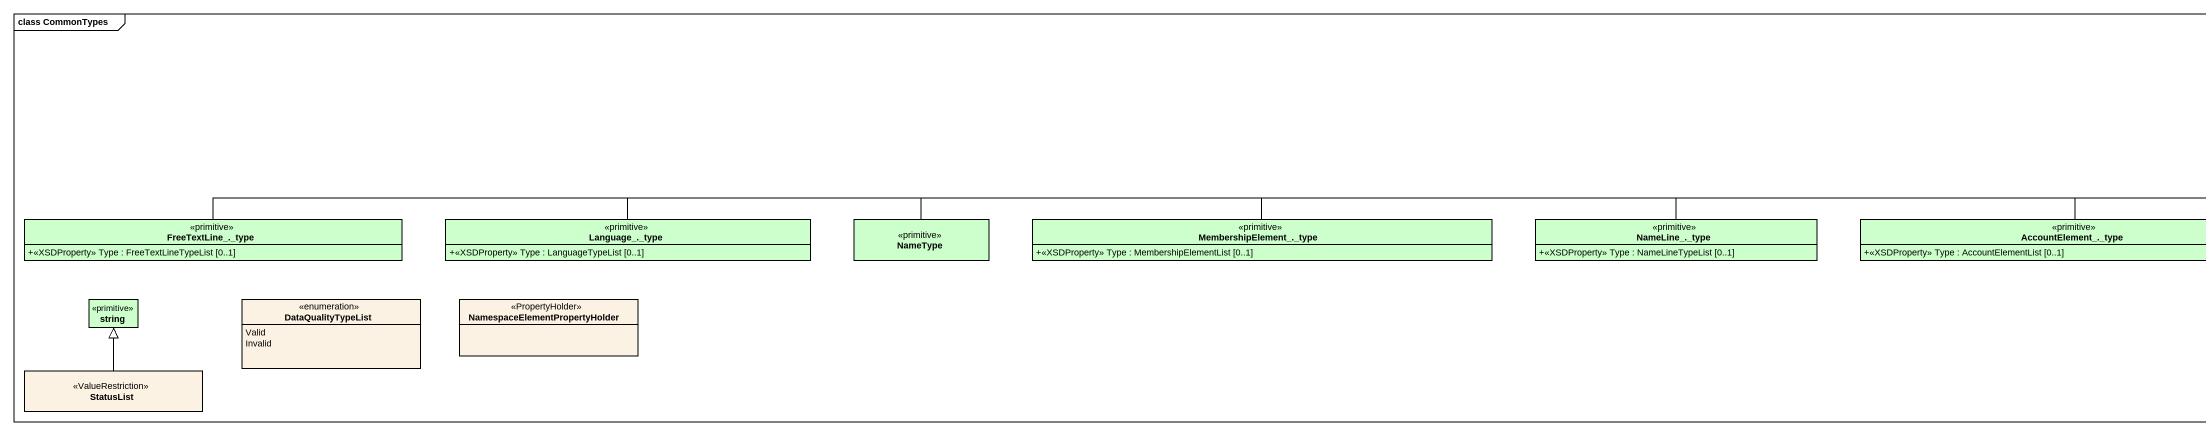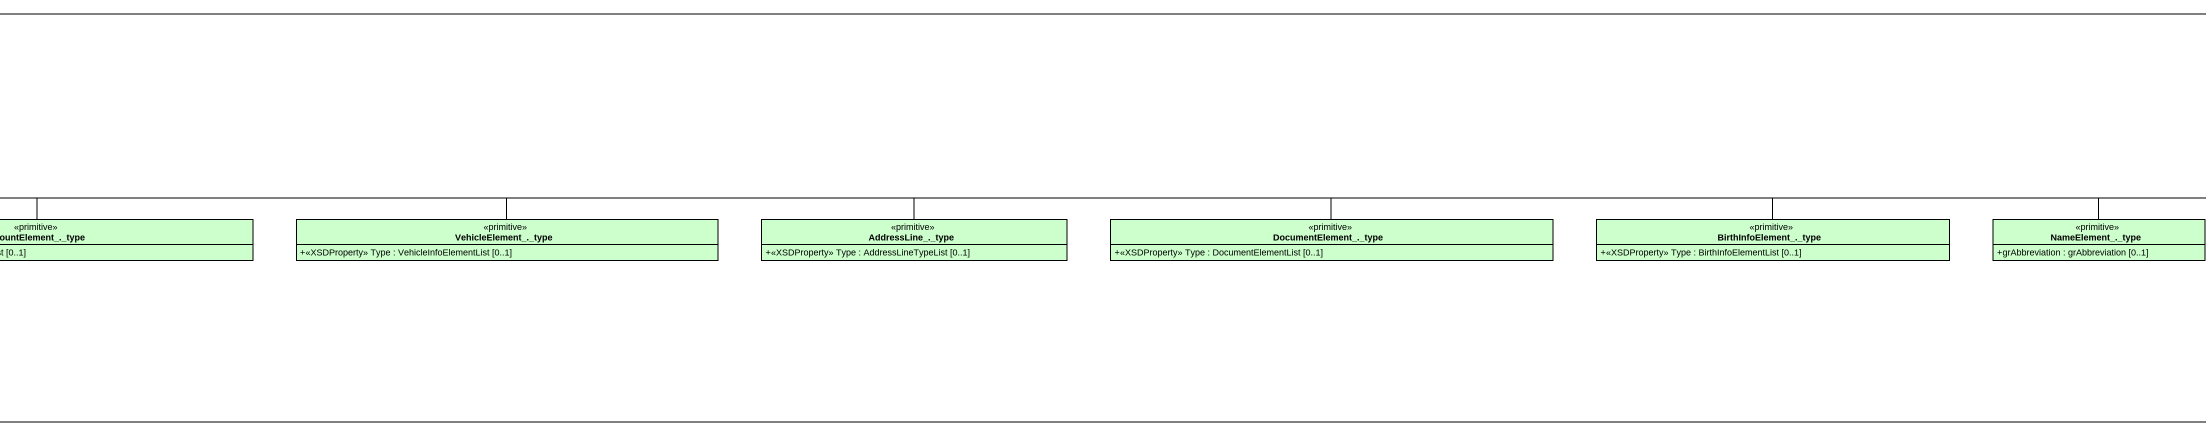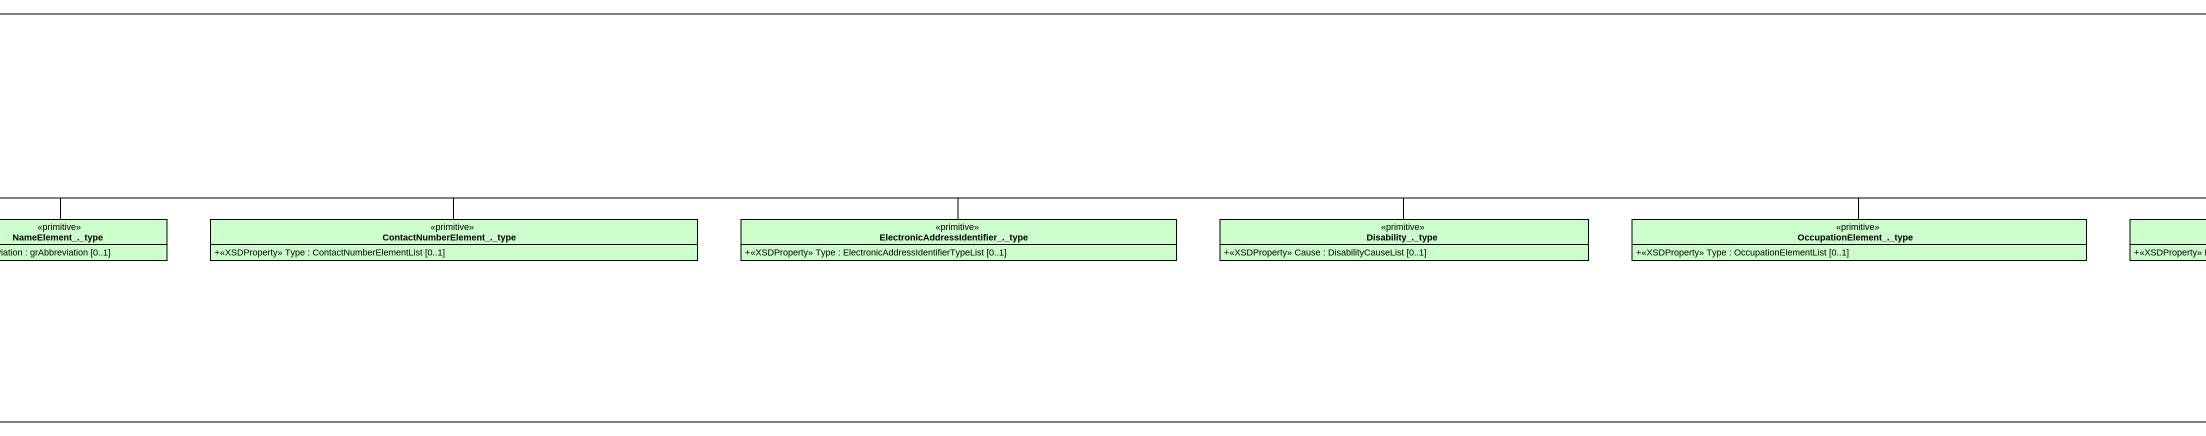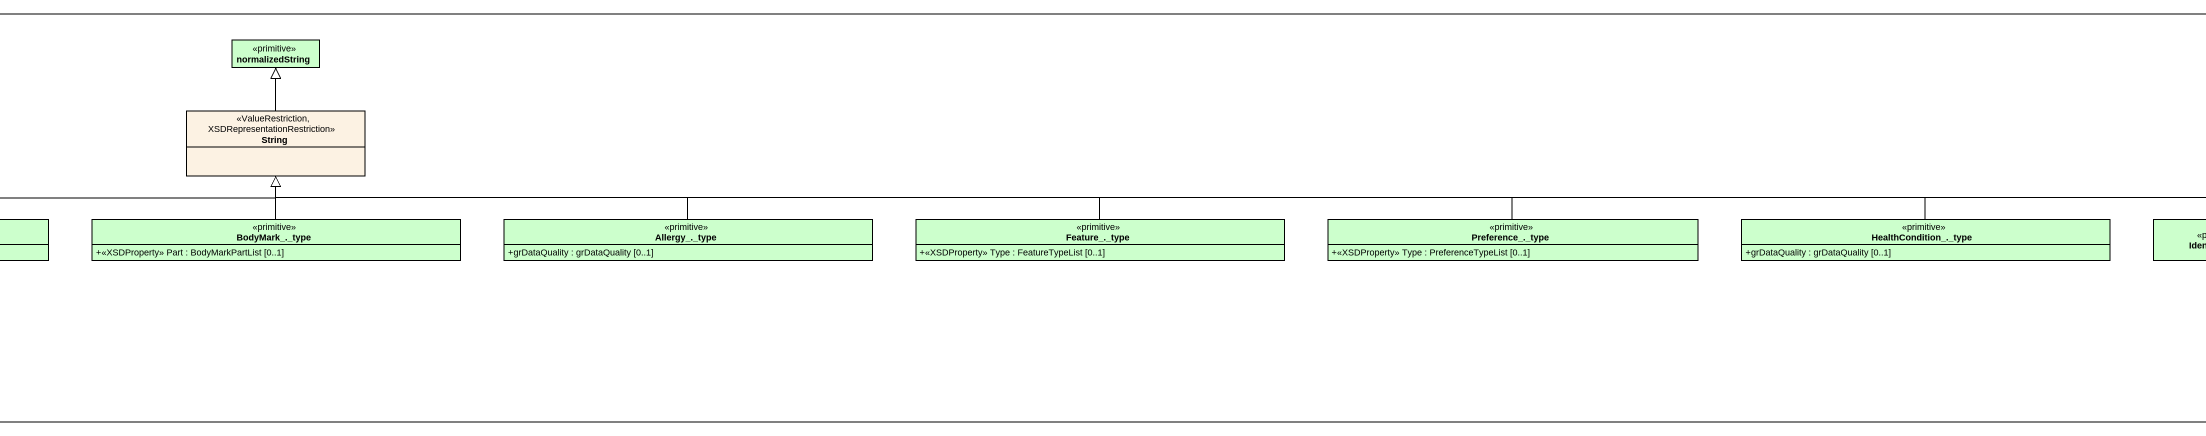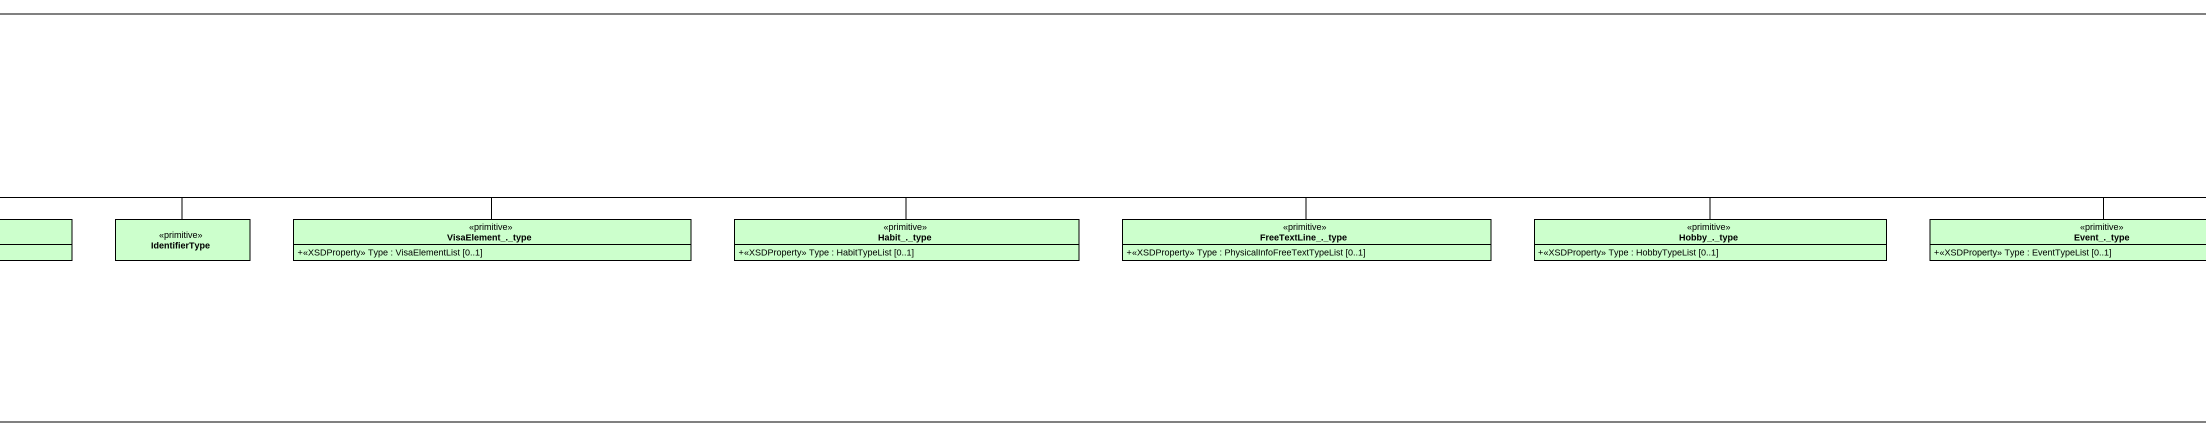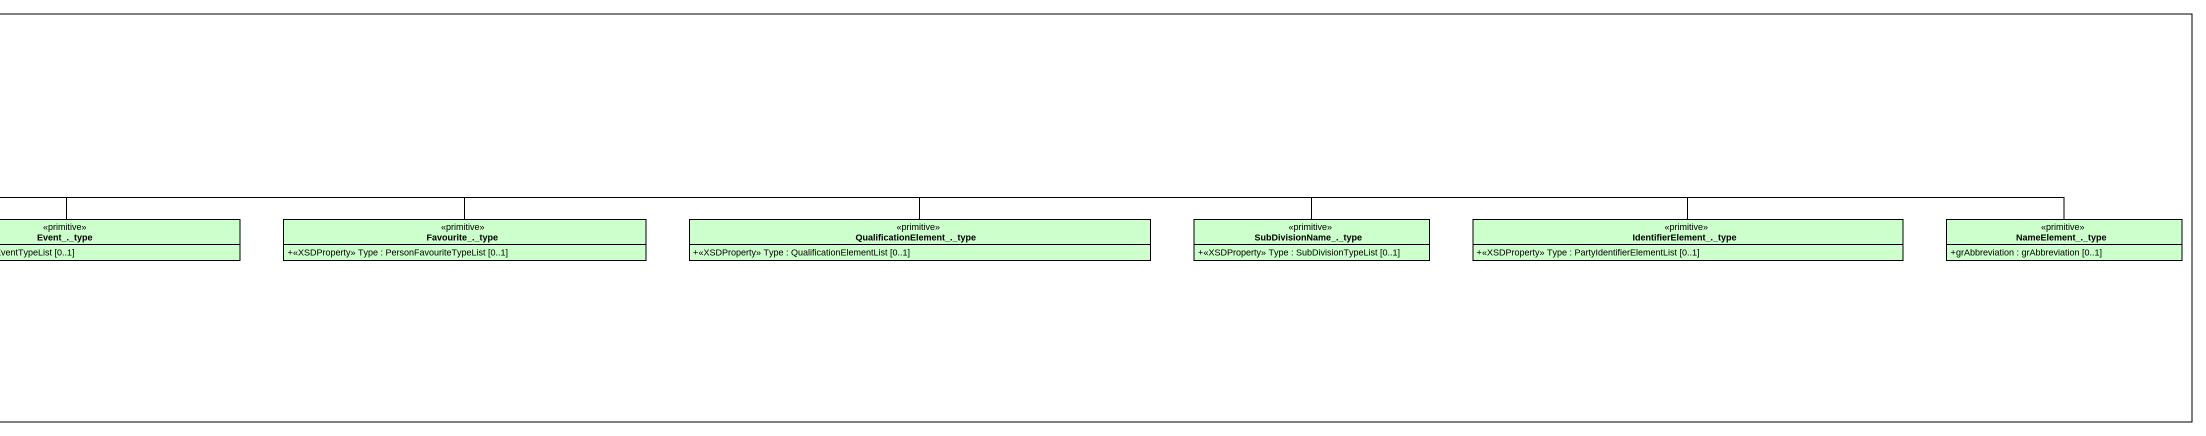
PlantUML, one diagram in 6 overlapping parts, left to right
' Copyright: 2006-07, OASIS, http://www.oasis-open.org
@startuml
mainframe class CommonTypes
hide circle
hide empty members
skinparam classAttributeIconSize 0
class normalizedString <<primitive>> #CCFFCC
class String <<ValueRestriction, XSDRepresentationRestriction>>
class "FreeTextLine_._type" as FreeTextLine_type <<primitive>> #CCFFCC {
  +<<XSDProperty>> Type : FreeTextLineTypeList [0..1]
}
class "Language_._type" as Language_type <<primitive>> #CCFFCC {
  +<<XSDProperty>> Type : LanguageTypeList [0..1]
}
class NameType <<primitive>> #CCFFCC
class "MembershipElement_._type" as MembershipElement_type <<primitive>> #CCFFCC {
  +<<XSDProperty>> Type : MembershipElementList [0..1]
}
class "NameLine_._type" as NameLine_type <<primitive>> #CCFFCC {
  +<<XSDProperty>> Type : NameLineTypeList [0..1]
}
class "AccountElement_._type" as AccountElement_type <<primitive>> #CCFFCC {
  +<<XSDProperty>> Type : AccountElementList [0..1]
}
class "VehicleElement_._type" as VehicleElement_type <<primitive>> #CCFFCC {
  +<<XSDProperty>> Type : VehicleInfoElementList [0..1]
}
class "AddressLine_._type" as AddressLine_type <<primitive>> #CCFFCC {
  +<<XSDProperty>> Type : AddressLineTypeList [0..1]
}
class "DocumentElement_._type" as DocumentElement_type <<primitive>> #CCFFCC {
  +<<XSDProperty>> Type : DocumentElementList [0..1]
}
class "BirthInfoElement_._type" as BirthInfoElement_type <<primitive>> #CCFFCC {
  +<<XSDProperty>> Type : BirthInfoElementList [0..1]
}
class "NameElement_._type" as NameElement_type <<primitive>> #CCFFCC {
  +grAbbreviation : grAbbreviation [0..1]
}
class "ContactNumberElement_._type" as ContactNumberElement_type <<primitive>> #CCFFCC {
  +<<XSDProperty>> Type : ContactNumberElementList [0..1]
}
class "ElectronicAddressIdentifier_._type" as ElectronicAddressIdentifier <<primitive>> #CCFFCC {
  +<<XSDProperty>> Type : ElectronicAddressIdentifierTypeList [0..1]
}
class "Disability_._type" as Disability_type <<primitive>> #CCFFCC {
  +<<XSDProperty>> Cause : DisabilityCauseList [0..1]
}
class "OccupationElement_._type" as OccupationElement_type <<primitive>> #CCFFCC {
  +<<XSDProperty>> Type : OccupationElementList [0..1]
}
class "BodyMark_._type" as BodyMark_type <<primitive>> #CCFFCC {
  +<<XSDProperty>> Part : BodyMarkPartList [0..1]
}
class "Allergy_._type" as Allergy_type <<primitive>> #CCFFCC {
  +grDataQuality : grDataQuality [0..1]
}
class "Feature_._type" as Feature_type <<primitive>> #CCFFCC {
  +<<XSDProperty>> Type : FeatureTypeList [0..1]
}
class "Preference_._type" as Preference_type <<primitive>> #CCFFCC {
  +<<XSDProperty>> Type : PreferenceTypeList [0..1]
}
class "HealthCondition_._type" as HealthCondition_type <<primitive>> #CCFFCC {
  +grDataQuality : grDataQuality [0..1]
}
class IdentifierType <<primitive>> #CCFFCC
class "VisaElement_._type" as VisaElement_type <<primitive>> #CCFFCC {
  +<<XSDProperty>> Type : VisaElementList [0..1]
}
class "Habit_._type" as Habit_type <<primitive>> #CCFFCC {
  +<<XSDProperty>> Type : HabitTypeList [0..1]
}
class "FreeTextLine_._type" as FreeTextLine_type_2 <<primitive>> #CCFFCC {
  +<<XSDProperty>> Type : PhysicalInfoFreeTextTypeList [0..1]
}
class "Hobby_._type" as Hobby_type <<primitive>> #CCFFCC {
  +<<XSDProperty>> Type : HobbyTypeList [0..1]
}
class "Event_._type" as Event_type <<primitive>> #CCFFCC {
  +<<XSDProperty>> Type : EventTypeList [0..1]
}
class "Favourite_._type" as Favourite_type <<primitive>> #CCFFCC {
  +<<XSDProperty>> Type : PersonFavouriteTypeList [0..1]
}
class "QualificationElement_._type" as QualificationElement_type <<primitive>> #CCFFCC {
  +<<XSDProperty>> Type : QualificationElementList [0..1]
}
class "SubDivisionName_._type" as SubDivisionName_type <<primitive>> #CCFFCC {
  +<<XSDProperty>> Type : SubDivisionTypeList [0..1]
}
class "IdentifierElement_._type" as IdentifierElement_type <<primitive>> #CCFFCC {
  +<<XSDProperty>> Type : PartyIdentifierElementList [0..1]
}
class "NameElement_._type" as NameElement_type_2 <<primitive>> #CCFFCC {
  +grAbbreviation : grAbbreviation [0..1]
}
class string <<primitive>> #CCFFCC
enum DataQualityTypeList {
  Valid
  Invalid
}
class "NamespaceElementPropertyHolder" as NamespaceElementPropertyHold <<PropertyHolder>>
class StatusList <<ValueRestriction>>
String -up-|> normalizedString
FreeTextLine_type -right-|> String
Language_type -right-|> String
NameType -right-|> String
MembershipElement_type -right-|> String
NameLine_type -right-|> String
AccountElement_type -right-|> String
VehicleElement_type -right-|> String
AddressLine_type -right-|> String
DocumentElement_type -right-|> String
BirthInfoElement_type -right-|> String
NameElement_type -right-|> String
ContactNumberElement_type -right-|> String
ElectronicAddressIdentifier -right-|> String
Disability_type -right-|> String
OccupationElement_type -right-|> String
BodyMark_type -up-|> String
Allergy_type -left-|> String
Feature_type -left-|> String
Preference_type -left-|> String
HealthCondition_type -left-|> String
IdentifierType -left-|> String
VisaElement_type -left-|> String
Habit_type -left-|> String
FreeTextLine_type_2 -left-|> String
Hobby_type -left-|> String
Event_type -left-|> String
Favourite_type -left-|> String
QualificationElement_type -left-|> String
SubDivisionName_type -left-|> String
IdentifierElement_type -left-|> String
NameElement_type_2 -left-|> String
StatusList -up-|> string
@enduml
